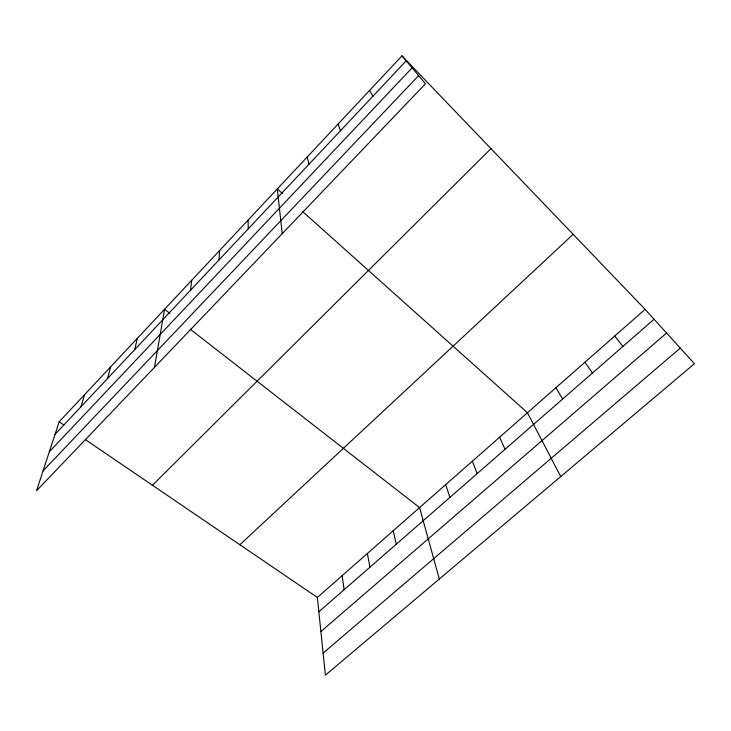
<?xml version="1.0" encoding="UTF-8"?>
<svg xmlns="http://www.w3.org/2000/svg" width="731" height="731" viewBox="0 0 731 731"><rect width="100%" height="100%" fill="white"/><g stroke="black" fill="none" stroke-linecap="round" stroke-linejoin="round"><path stroke-width="1.1" d="M219.017 259.925L219.556 250.569M190.535 290.225L191.732 280.275M154.469 367.346L164.576 309.268L169.884 313.398M134.815 349.491L137.254 338.426M107.576 378.475L110.6 366.88M80.995 406.747L84.577 394.658M59.174 421.778L36.55 490.729L425.46 83.791L401.986 55.83L59.174 421.778L63.889 424.994M55.053 434.333L406.189 60.837M49.324 451.785L412.083 67.864M43.047 470.919L418.625 75.649M152.459 485.256L490.976 148.631M239.878 544.732L573.168 234.34M317.364 597.455L645.089 309.341L694.45 363.718L325.386 675.17L317.364 597.455L85.6 439.77M318.844 611.792L654.081 319.246M320.891 631.584L666.581 333.025M323.102 653.103L680.287 348.111M190.252 329.233L419.567 507.606L439.322 579.025M282.413 193.477L277.314 188.918L282.212 233.682M302.817 211.734L527.453 412.75L560.732 476.566M401.986 55.83L645.089 309.341M614.698 336.059L622.922 346.448M584.974 362.183L592.457 373.029M555.898 387.741L562.678 399.016M369.594 90.397L372.901 96.236M499.62 437.22L505.057 449.291M472.372 461.179L477.179 473.624M338.042 124.087L340.5 130.712M445.691 484.635L449.903 497.427M393.205 530.779L396.266 544.23M307.285 156.909L308.939 164.274M367.401 553.468L369.913 567.229M342.126 575.69L344.109 589.743M248.074 220.122L248.229 228.858"/></g></svg>
